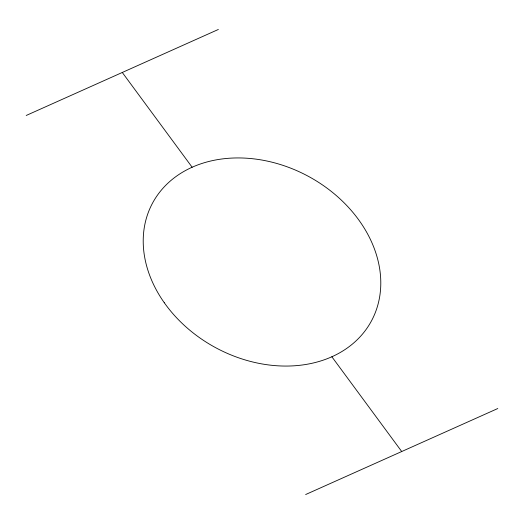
<?xml version="1.0" encoding="UTF-8"?>
<svg xmlns="http://www.w3.org/2000/svg" width="524" height="524" viewBox="0 0 524 524"><rect width="100%" height="100%" fill="white"/><g stroke="black" fill="none" stroke-linecap="round" stroke-linejoin="round"><path stroke-width="0.79" d="M26.2 115.477L218.357 29.462M305.643 494.538L497.8 408.524M122.282 72.469L192.138 167.235M331.862 356.765L401.718 451.531M164.287 302.734A124.306 97.418 28.3 0 0 369.361 324.566A124.306 97.418 28.3 0 0 252.352 158.7A124.306 97.418 28.3 0 0 164.287 302.734"/></g></svg>
